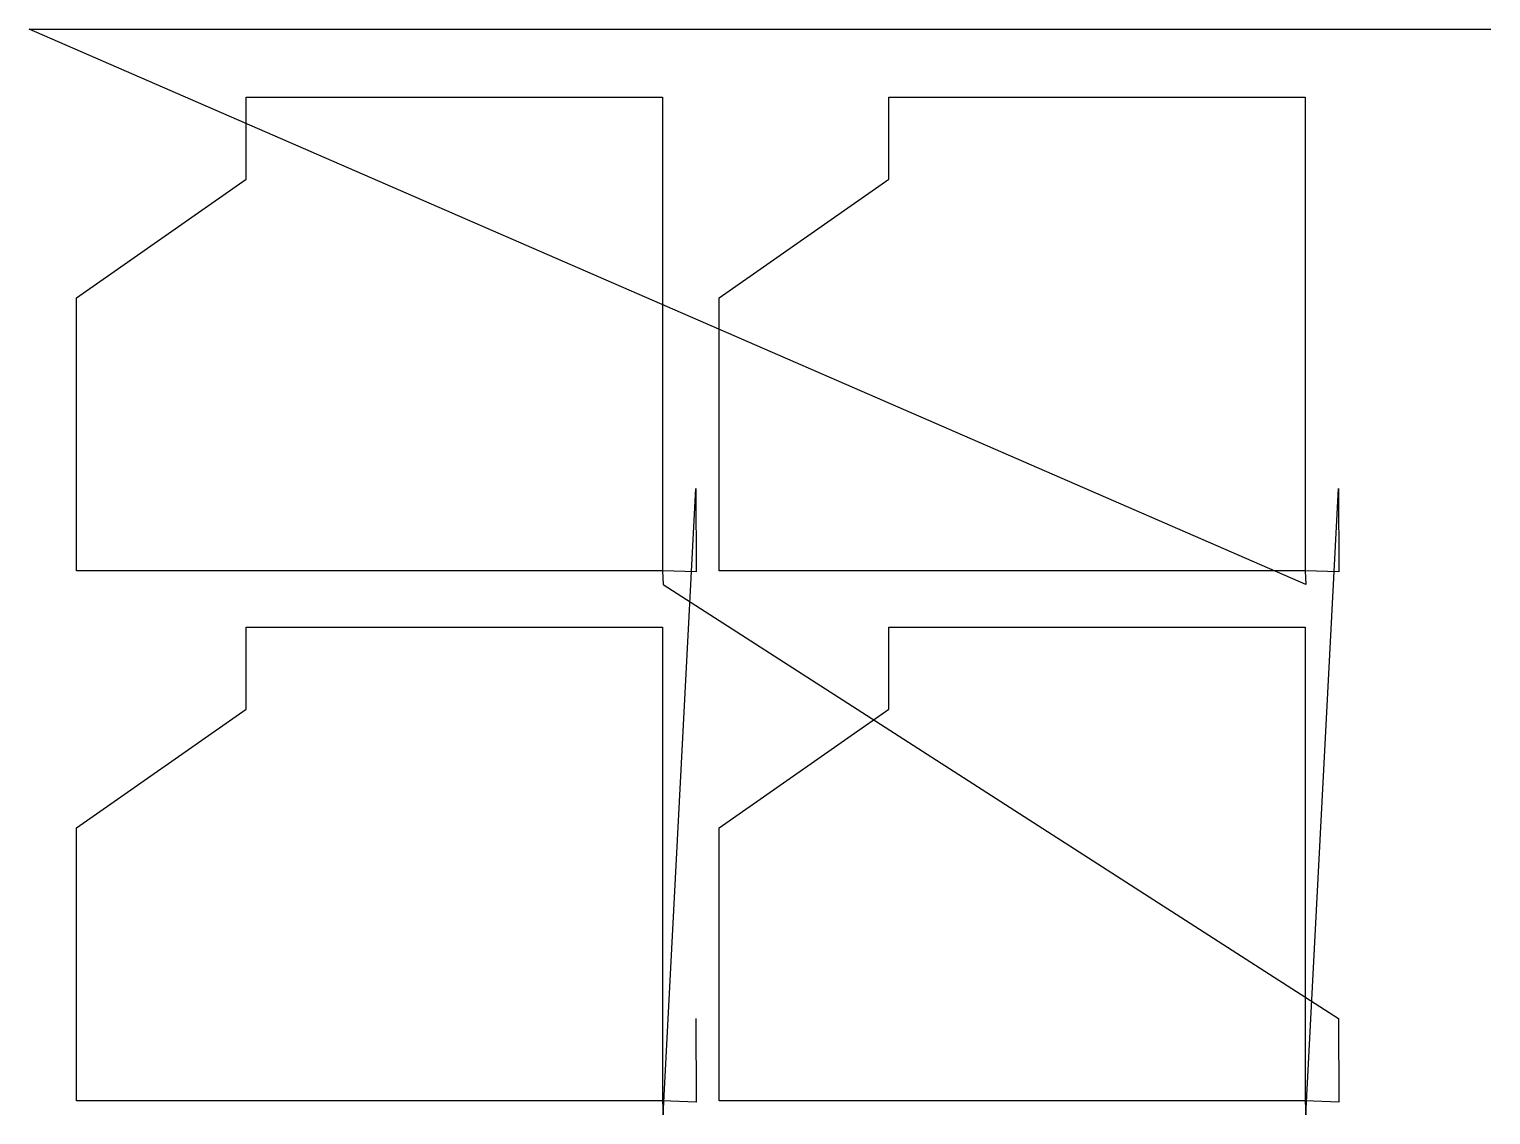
# Model space of a CAD drawing. Header units: metres. Extents: x 546 to 1132, y 13 to 449.
import ezdxf

# ---------------------------------------------------------------- set-up
doc = ezdxf.new("R2010")
doc.units = ezdxf.units.M

msp = doc.modelspace()

# ---------------------------------------------------------------- linework, layer by layer
at = {"layer": 'TOOL_0'}
for p, q in [((1057.834, 225.9), (545.841, 448.617)), ((545.841, 448.617), (1131, 448.617)), ((1131, 448.617), (1132, 448.617)), ((632.822, 388.544), (632.822, 421.421)), ((632.822, 421.421), (799.822, 421.421)), ((799.822, 421.421), (799.822, 231.421)), ((890.551, 388.545), (890.551, 421.422)), ((890.551, 421.422), (1057.551, 421.422)), ((1057.551, 421.422), (1057.551, 231.422)), ((564.822, 340.93), (632.822, 388.544)), ((822.551, 340.931), (890.551, 388.545)), ((564.822, 231.421), (564.822, 340.93)), ((822.551, 231.422), (822.551, 340.931)), ((800.105, 13.263), (813.212, 264.494)), ((813.212, 264.494), (813.353, 230.988)), ((1057.834, 13.263), (1070.941, 264.494)), ((1070.941, 264.494), (1071.082, 230.989)), ((799.822, 231.421), (564.822, 231.421)), ((813.353, 230.988), (799.822, 231.421)), ((799.822, 231.421), (800.105, 225.899)), ((1057.551, 231.422), (822.551, 231.422)), ((1071.082, 230.989), (1057.551, 231.422)), ((1057.551, 231.422), (1057.834, 225.9)), ((800.105, 225.899), (1070.941, 51.858)), ((632.822, 175.908), (632.822, 208.785)), ((632.822, 208.785), (799.822, 208.785)), ((799.822, 208.785), (799.822, 18.785)), ((890.551, 175.908), (890.551, 208.785)), ((890.551, 208.785), (1057.551, 208.785)), ((1057.551, 208.785), (1057.551, 18.785)), ((564.822, 128.294), (632.822, 175.908)), ((822.551, 128.294), (890.551, 175.908)), ((564.822, 18.785), (564.822, 128.294)), ((822.551, 18.785), (822.551, 128.294)), ((813.212, 51.858), (813.353, 18.352)), ((1070.941, 51.858), (1071.082, 18.352)), ((799.822, 18.785), (564.822, 18.785)), ((813.353, 18.352), (799.822, 18.785)), ((799.822, 18.785), (800.105, 13.263)), ((1057.551, 18.785), (822.551, 18.785)), ((1071.082, 18.352), (1057.551, 18.785)), ((1057.551, 18.785), (1057.834, 13.263))]:
    msp.add_line(p, q, dxfattribs=at)

doc.saveas('drawing.dxf')
